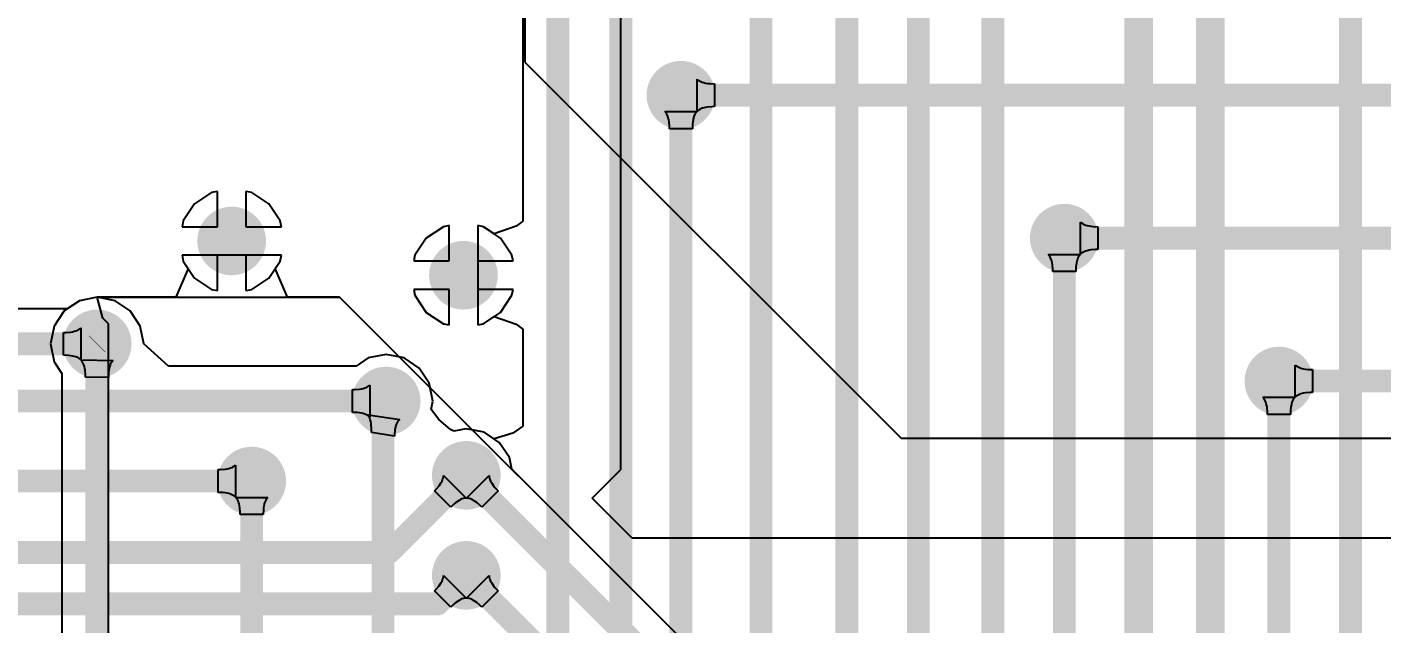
# Model space of a CAD drawing. Header units: millimetres. Extents: x -48 to 118, y -9 to 132.
# Drawn here: x 99.56 to 111.58, y 59.05 to 64.36 of the extents above; entities that cross this region are included whole.
import ezdxf

# ---------------------------------------------------------------- set-up
doc = ezdxf.new("R2010")
doc.units = ezdxf.units.MM
for name, color, linetype in [('BottomLayer', 5, 'Continuous'), ('BottomSolder', 6, 'Continuous'), ('MultiLayer', 9, 'Continuous'), ('TopLayer', 1, 'Continuous'), ('TopSolder', 216, 'Continuous'), ('ViaHoleLayer', 16, 'Continuous')]:
    doc.layers.add(name, color=color, linetype=linetype)
doc.dimstyles.new('ISO-25', dxfattribs={"dimtxt": 2.5, "dimasz": 2.5, "dimexe": 1.25, "dimexo": 0.625, "dimtad": 1, "dimtxsty": 'Standard', "dimcen": 2.5, "dimadec": 0, "dimazin": 0, "dimtfac": 1, "dimtmove": 0, "dimatfit": 3, "dimfxl": 1, "dimarcsym": 0})

# ---------------------------------------------------------------- blocks, each defined once
blk = doc.blocks.new('*D196')
at = {"color": 0, "lineweight": -2, "transparency": 16777216}
for p, q in [((93.5063766738349, 116.4219252329708), (93.5063766738349, 132.0469252329708)), ((100.3569748, 111.4219252329708), (93.5063766738349, 116.4219252329708)), ((100.3569748, 95.88399159999999), (100.3569748, 111.4219252329708))]:
    blk.add_line(p, q, dxfattribs=at)
at = {"layer": 'Defpoints', "color": 0, "transparency": 16777216}
for p in [(93.5063766738349, 121.4219252329708), (100.3569748, 95.25899159999999), (45.339, 44.069)]:
    blk.add_point(p, dxfattribs=at)
at = {"color": 0, "transparency": 16777216, "insert": (91.42304334050155, 127.0469252329708), "char_height": 2.5, "attachment_point": 5, "rotation": 90}
blk.add_mtext('55,02', dxfattribs=at)

msp = doc.modelspace()

# ---------------------------------------------------------------- linework, layer by layer
at = {"layer": 'BottomLayer'}
for p, q in [((104.8258, 60.42659999999999), (104.8258, 68.2498)), ((103.95622846, 64.75759972), (103.95622846, 62.63348154)), ((103.95622846, 64.75759972), (103.95622846, 62.63348154)), ((105.2246816, 63.60018776), (105.21696, 63.60888726)), ((105.21696, 63.60888726), (105.50144, 63.60888726)), ((105.2315904, 63.59002776), (105.2246816, 63.60018776)), ((105.2376864, 63.57840471999999), (105.2315904, 63.59002776)), ((105.2429696, 63.56532118), (105.2376864, 63.57840471999999)), ((105.24744, 63.55077206), (105.2429696, 63.56532118)), ((105.2510976, 63.53476243999999), (105.24744, 63.55077206)), ((105.2539424, 63.51729232), (105.2510976, 63.53476243999999)), ((105.2571936, 63.47796296), (105.2539424, 63.51729232)), ((105.4644576, 63.51729232), (105.4624256, 63.49835916)), ((105.4673024, 63.53476243999999), (105.4644576, 63.51729232)), ((105.47096, 63.55077206), (105.4673024, 63.53476243999999)), ((105.4754304, 63.56532118), (105.47096, 63.55077206)), ((105.4807136, 63.57840471999999), (105.4754304, 63.56532118)), ((105.4868096, 63.59002776), (105.4807136, 63.57840471999999)), ((105.4937184, 63.60018776), (105.4868096, 63.59002776)), ((105.50144, 63.60888726), (105.4937184, 63.60018776)), ((105.2576, 63.45610371999999), (105.2571936, 63.47796296)), ((105.4608, 63.45610371999999), (105.2576, 63.45610371999999)), ((105.4624256, 63.49835916), (105.4608, 63.45610371999999)), ((101.04177912, 62.78822088), (100.94072776, 62.63698927999999)), ((101.04177912, 62.78822088), (100.94072776, 62.63698927999999)), ((101.19301072, 62.88927224), (101.04177912, 62.78822088)), ((101.19301072, 62.88927224), (101.04177912, 62.78822088)), ((101.2444, 62.89949319999999), (101.19301072, 62.88927224)), ((101.2444, 62.89949319999999), (101.19301072, 62.88927224)), ((101.2444, 62.5856), (101.2444, 62.89949319999999)), ((101.2444, 62.5856), (101.2444, 62.89949319999999)), ((101.54978928, 62.88927224), (101.4984, 62.89949319999999)), ((101.4984, 62.89949319999999), (101.4984, 62.5856)), ((101.54978928, 62.88927224), (101.4984, 62.89949319999999)), ((101.4984, 62.89949319999999), (101.4984, 62.5856)), ((101.70102088, 62.78822088), (101.54978928, 62.88927224)), ((101.70102088, 62.78822088), (101.54978928, 62.88927224)), ((101.80207224, 62.63698927999999), (101.70102088, 62.78822088)), ((101.80207224, 62.63698927999999), (101.70102088, 62.78822088)), ((100.94072776, 62.63698927999999), (100.9305068, 62.5856)), ((100.94072776, 62.63698927999999), (100.9305068, 62.5856)), ((100.9305068, 62.5856), (101.2444, 62.5856)), ((100.9305068, 62.5856), (101.2444, 62.5856)), ((101.4984, 62.5856), (101.8122932, 62.5856)), ((101.4984, 62.5856), (101.8122932, 62.5856)), ((101.8122932, 62.5856), (101.80207224, 62.63698927999999)), ((101.8122932, 62.5856), (101.80207224, 62.63698927999999)), ((103.25041072, 62.58447224), (103.09917912, 62.48342088)), ((103.25041072, 62.58447224), (103.09917912, 62.48342088)), ((103.3018, 62.59469319999999), (103.25041072, 62.58447224)), ((103.3018, 62.59469319999999), (103.25041072, 62.58447224)), ((103.3018, 62.2808), (103.3018, 62.59469319999999)), ((103.3018, 62.2808), (103.3018, 62.59469319999999)), ((103.60718928, 62.58447224), (103.5558, 62.59469319999999)), ((103.5558, 62.59469319999999), (103.5558, 62.1538)), ((103.60718928, 62.58447224), (103.5558, 62.59469319999999)), ((103.5558, 62.59469319999999), (103.5558, 62.1538)), ((103.70222846, 62.52096969999999), (103.60718928, 62.58447224)), ((103.70222846, 62.52096969999999), (103.60718928, 62.58447224)), ((103.89825042, 62.5894989), (103.70222846, 62.52096969999999)), ((103.89825042, 62.5894989), (103.70222846, 62.52096969999999)), ((103.95622846, 62.63348154), (103.89825042, 62.5894989)), ((103.95622846, 62.63348154), (103.89825042, 62.5894989)), ((103.09917912, 62.48342088), (102.99812776, 62.33218927999999)), ((103.09917912, 62.48342088), (102.99812776, 62.33218927999999)), ((101.2444, 62.33159999999999), (100.9305068, 62.33159999999999)), ((100.9305068, 62.33159999999999), (100.94072776, 62.28021072)), ((101.2444, 62.33159999999999), (100.9305068, 62.33159999999999)), ((100.9305068, 62.33159999999999), (100.94072776, 62.28021072)), ((101.2444, 62.0177068), (101.2444, 62.33159999999999)), ((101.2444, 62.0177068), (101.2444, 62.33159999999999)), ((101.8122932, 62.33159999999999), (101.4984, 62.33159999999999)), ((101.4984, 62.33159999999999), (101.4984, 62.0177068)), ((101.8122932, 62.33159999999999), (101.4984, 62.33159999999999)), ((101.4984, 62.33159999999999), (101.4984, 62.0177068)), ((101.80207224, 62.28021072), (101.8122932, 62.33159999999999)), ((101.80207224, 62.28021072), (101.8122932, 62.33159999999999)), ((102.99812776, 62.33218927999999), (102.9879068, 62.2808)), ((102.99812776, 62.33218927999999), (102.9879068, 62.2808)), ((108.6282816, 62.33018775999999), (108.62056, 62.33888726)), ((108.62056, 62.33888726), (108.90504, 62.33888726)), ((108.6351904, 62.32002775999999), (108.6282816, 62.33018775999999)), ((108.6412864, 62.30840472), (108.6351904, 62.32002775999999)), ((108.6465696, 62.29532117999999), (108.6412864, 62.30840472)), ((108.8843136, 62.30840472), (108.8790304, 62.29532117999999)), ((108.8904096, 62.32002775999999), (108.8843136, 62.30840472)), ((108.8973184, 62.33018775999999), (108.8904096, 62.32002775999999)), ((108.90504, 62.33888726), (108.8973184, 62.33018775999999)), ((100.94072776, 62.28021072), (101.04177912, 62.12897912)), ((100.94072776, 62.28021072), (101.04177912, 62.12897912)), ((101.70102088, 62.12897912), (101.80207224, 62.28021072)), ((101.70102088, 62.12897912), (101.80207224, 62.28021072)), ((102.9879068, 62.2808), (103.3018, 62.2808)), ((102.9879068, 62.2808), (103.3018, 62.2808)), ((108.65104, 62.28077206), (108.6465696, 62.29532117999999)), ((108.6546976, 62.26476244), (108.65104, 62.28077206)), ((108.6575424, 62.24729232), (108.6546976, 62.26476244)), ((108.6607936, 62.20796296), (108.6575424, 62.24729232)), ((108.6612, 62.18610372), (108.6607936, 62.20796296)), ((108.8644, 62.18610372), (108.6612, 62.18610372)), ((108.8660256, 62.22835916), (108.8644, 62.18610372)), ((108.8680576, 62.24729232), (108.8660256, 62.22835916)), ((108.8709024, 62.26476244), (108.8680576, 62.24729232)), ((108.87456, 62.28077206), (108.8709024, 62.26476244)), ((108.8790304, 62.29532117999999), (108.87456, 62.28077206)), ((101.04177912, 62.12897912), (101.19301072, 62.02792776)), ((101.04177912, 62.12897912), (101.19301072, 62.02792776)), ((101.54978928, 62.02792776), (101.70102088, 62.12897912)), ((101.54978928, 62.02792776), (101.70102088, 62.12897912)), ((103.5558, 62.1538), (103.5558, 61.7129068)), ((103.5558, 62.1538), (103.5558, 61.7129068)), ((100.1776, 61.9585629), (100.01903034, 61.92702118)), ((100.1776, 61.9585629), (100.01903034, 61.92702118)), ((100.33616966, 61.92702118), (100.1776, 61.9585629)), ((100.33616966, 61.92702118), (100.1776, 61.9585629)), ((101.19301072, 62.02792776), (101.2444, 62.0177068)), ((101.19301072, 62.02792776), (101.2444, 62.0177068)), ((101.4984, 62.0177068), (101.54978928, 62.02792776)), ((101.4984, 62.0177068), (101.54978928, 62.02792776)), ((103.3018, 62.02679999999999), (102.9879068, 62.02679999999999)), ((102.9879068, 62.02679999999999), (102.99812776, 61.97541072)), ((103.3018, 62.02679999999999), (102.9879068, 62.02679999999999)), ((102.9879068, 62.02679999999999), (102.99812776, 61.97541072)), ((102.99812776, 61.97541072), (103.09917912, 61.82417912)), ((102.99812776, 61.97541072), (103.09917912, 61.82417912)), ((103.3018, 61.7129068), (103.3018, 62.02679999999999)), ((103.3018, 61.7129068), (103.3018, 62.02679999999999)), ((99.91119972, 61.85497153999999), (98.275775, 61.85497153999999)), ((99.91119972, 61.85497153999999), (98.275775, 61.85497153999999)), ((100.01903034, 61.92702118), (99.91119972, 61.85497153999999)), ((100.01903034, 61.92702118), (99.91119972, 61.85497153999999)), ((100.47059916, 61.83719916), (100.33616966, 61.92702118)), ((100.47059916, 61.83719916), (100.33616966, 61.92702118)), ((100.56042118, 61.70276965999999), (100.47059916, 61.83719916)), ((100.56042118, 61.70276965999999), (100.47059916, 61.83719916)), ((103.09917912, 61.82417912), (103.25041072, 61.72312776)), ((103.09917912, 61.82417912), (103.25041072, 61.72312776)), ((100.5919629, 61.54420253999999), (100.56042118, 61.70276965999999)), ((100.5919629, 61.54420253999999), (100.56042118, 61.70276965999999)), ((103.25041072, 61.72312776), (103.3018, 61.7129068)), ((103.25041072, 61.72312776), (103.3018, 61.7129068)), ((103.5558, 61.7129068), (103.60718928, 61.72312776)), ((103.5558, 61.7129068), (103.60718928, 61.72312776)), ((103.60718928, 61.72312776), (103.70222846, 61.7866303)), ((103.60718928, 61.72312776), (103.70222846, 61.7866303)), ((103.70222846, 61.7866303), (103.89825042, 61.7181011)), ((103.70222846, 61.7866303), (103.89825042, 61.7181011)), ((103.89825042, 61.7181011), (103.95622846, 61.67411846)), ((103.89825042, 61.7181011), (103.95622846, 61.67411846)), ((99.87970372, 61.64579999999999), (99.90156295999999, 61.6462064)), ((99.87970372, 61.4426), (99.87970372, 61.64579999999999)), ((99.90156295999999, 61.6462064), (99.94089231999999, 61.6494576)), ((99.94089231999999, 61.6494576), (99.95836243999999, 61.6523024)), ((99.95836243999999, 61.6523024), (99.97437206, 61.65595999999999)), ((99.97437206, 61.65595999999999), (99.98892117999999, 61.6604304)), ((99.98892117999999, 61.6604304), (100.00200472, 61.6657136)), ((100.00200472, 61.6657136), (100.01362776, 61.6718096)), ((100.01362776, 61.6718096), (100.02378776, 61.67871839999999)), ((100.02378776, 61.67871839999999), (100.03248726, 61.68644)), ((100.03248726, 61.68644), (100.03248726, 61.40196)), ((103.95622846, 61.67411846), (103.95622846, 60.81136174)), ((103.95622846, 61.67411846), (103.95622846, 60.81136174)), ((100.81170846, 61.34697154), (100.5919629, 61.54420253999999)), ((100.81170846, 61.34697154), (100.5919629, 61.54420253999999)), ((99.92195916, 61.44097439999999), (99.87970372, 61.4426)), ((99.94089231999999, 61.43894239999999), (99.92195916, 61.44097439999999)), ((99.95836243999999, 61.4360976), (99.94089231999999, 61.43894239999999)), ((99.97437206, 61.43244), (99.95836243999999, 61.4360976)), ((99.98892117999999, 61.4279696), (99.97437206, 61.43244)), ((100.00200472, 61.4226864), (99.98892117999999, 61.4279696)), ((100.01362776, 61.4165904), (100.00200472, 61.4226864)), ((100.02378776, 61.4096816), (100.01362776, 61.4165904)), ((100.03248726, 61.40196), (100.02378776, 61.4096816)), ((102.47659972, 61.34697154), (100.81170846, 61.34697154)), ((102.47659972, 61.34697154), (100.81170846, 61.34697154)), ((102.58443034, 61.41902117999999), (102.47659972, 61.34697154)), ((102.58443034, 61.41902117999999), (102.47659972, 61.34697154)), ((102.743, 61.45056289999999), (102.58443034, 61.41902117999999)), ((102.743, 61.45056289999999), (102.58443034, 61.41902117999999)), ((102.90156966, 61.41902117999999), (102.743, 61.45056289999999)), ((102.90156966, 61.41902117999999), (102.743, 61.45056289999999)), ((103.03599916, 61.32919915999999), (102.90156966, 61.41902117999999)), ((103.03599916, 61.32919915999999), (102.90156966, 61.41902117999999)), ((103.12582118, 61.19476966), (103.03599916, 61.32919915999999)), ((103.12582118, 61.19476966), (103.03599916, 61.32919915999999)), ((102.44510372, 61.1378), (102.46696296, 61.13820639999999)), ((102.44510372, 60.9346), (102.44510372, 61.1378)), ((102.46696296, 61.13820639999999), (102.50629232, 61.1414576)), ((102.50629232, 61.1414576), (102.52376244, 61.14430239999999)), ((102.52376244, 61.14430239999999), (102.53977206, 61.14796)), ((102.53977206, 61.14796), (102.55432118, 61.1524304)), ((102.55432118, 61.1524304), (102.56740472, 61.15771359999999)), ((102.56740472, 61.15771359999999), (102.57902776, 61.16380959999999)), ((102.57902776, 61.16380959999999), (102.58918776, 61.1707184)), ((102.58918776, 61.1707184), (102.59788726, 61.17843999999999)), ((102.59788726, 61.17843999999999), (102.59788726, 60.89396)), ((103.1573629, 61.03619999999999), (103.12582118, 61.19476966)), ((103.1573629, 61.03619999999999), (103.12582118, 61.19476966)), ((103.14256994, 60.96183387999999), (103.1573629, 61.03619999999999)), ((103.14256994, 60.96183387999999), (103.1573629, 61.03619999999999)), ((110.5332816, 61.06018776), (110.52556, 61.06888726)), ((110.52556, 61.06888726), (110.81004, 61.06888726)), ((110.5401904, 61.05002776), (110.5332816, 61.06018776)), ((110.5462864, 61.03840472), (110.5401904, 61.05002776)), ((110.5515696, 61.02532118), (110.5462864, 61.03840472)), ((110.55604, 61.01077205999999), (110.5515696, 61.02532118)), ((110.5596976, 60.99476244), (110.55604, 61.01077205999999)), ((110.5625424, 60.97729232), (110.5596976, 60.99476244)), ((110.5657936, 60.93796296), (110.5625424, 60.97729232)), ((110.7730576, 60.97729232), (110.7710256, 60.95835915999999)), ((110.7759024, 60.99476244), (110.7730576, 60.97729232)), ((110.77956, 61.01077205999999), (110.7759024, 60.99476244)), ((110.7840304, 61.02532118), (110.77956, 61.01077205999999)), ((110.7893136, 61.03840472), (110.7840304, 61.02532118)), ((110.7954096, 61.05002776), (110.7893136, 61.03840472)), ((110.8023184, 61.06018776), (110.7954096, 61.05002776)), ((110.81004, 61.06888726), (110.8023184, 61.06018776)), ((102.48735916, 60.9329744), (102.44510372, 60.9346)), ((102.50629232, 60.9309424), (102.48735916, 60.9329744)), ((102.52376244, 60.92809759999999), (102.50629232, 60.9309424)), ((102.53977206, 60.92444), (102.52376244, 60.92809759999999)), ((102.55432118, 60.91996959999999), (102.53977206, 60.92444)), ((102.56740472, 60.91468639999999), (102.55432118, 60.91996959999999)), ((102.57902776, 60.90859039999999), (102.56740472, 60.91468639999999)), ((102.58918776, 60.9016816), (102.57902776, 60.90859039999999)), ((102.59788726, 60.89396), (102.58918776, 60.9016816)), ((103.20972246, 60.87267988), (103.14256994, 60.96183387999999)), ((103.20972246, 60.87267988), (103.14256994, 60.96183387999999)), ((103.31440602, 60.78265466), (103.20972246, 60.87267988)), ((103.31440602, 60.78265466), (103.20972246, 60.87267988)), ((110.5662, 60.91610372), (110.5657936, 60.93796296)), ((110.7694, 60.91610372), (110.5662, 60.91610372)), ((110.7710256, 60.95835915999999), (110.7694, 60.91610372)), ((103.34329852, 60.768103), (103.31440602, 60.78265466)), ((103.34329852, 60.768103), (103.31440602, 60.78265466)), ((103.4542, 60.7901629), (103.34329852, 60.768103)), ((103.4542, 60.7901629), (103.34329852, 60.768103)), ((103.61276966, 60.75862118), (103.4542, 60.7901629)), ((103.61276966, 60.75862118), (103.4542, 60.7901629)), ((103.70222846, 60.69884735999999), (103.61276966, 60.75862118)), ((103.70222846, 60.69884735999999), (103.61276966, 60.75862118)), ((103.86677474, 60.75035347999999), (103.70222846, 60.69884735999999)), ((103.86677474, 60.75035347999999), (103.70222846, 60.69884735999999)), ((103.95622846, 60.81136174), (103.86677474, 60.75035347999999)), ((103.95622846, 60.81136174), (103.86677474, 60.75035347999999)), ((101.25130372, 60.42659999999999), (101.27316296, 60.4270064)), ((101.25130372, 60.2234), (101.25130372, 60.42659999999999)), ((101.27316296, 60.4270064), (101.31249232, 60.4302576)), ((101.31249232, 60.4302576), (101.32996244, 60.4331024)), ((101.32996244, 60.4331024), (101.34597206, 60.43676)), ((101.34597206, 60.43676), (101.36052118, 60.44123039999999)), ((101.36052118, 60.44123039999999), (101.37360472, 60.4465136)), ((101.37360472, 60.4465136), (101.38522776, 60.4526096)), ((101.38522776, 60.4526096), (101.39538776, 60.45951839999999)), ((101.39538776, 60.45951839999999), (101.40408726, 60.46724)), ((101.40408726, 60.46724), (101.40408726, 60.18275999999999)), ((104.5718, 60.1726), (104.8258, 60.42659999999999)), ((103.18688278, 60.25274208), (103.21239454, 60.28285124)), ((103.21239454, 60.28285124), (103.22273742, 60.29721747999999)), ((103.22273742, 60.29721747999999), (103.23146994, 60.31112398)), ((103.23146994, 60.31112398), (103.23859464, 60.32457074)), ((103.23859464, 60.32457074), (103.24411152, 60.33755776)), ((103.24411152, 60.33755776), (103.24802058, 60.35008757999999)), ((103.24802058, 60.35008757999999), (103.25031928, 60.36215765999999)), ((103.25031928, 60.36215765999999), (103.25101016, 60.373768)), ((103.25101016, 60.373768), (103.452168, 60.17261016)), ((101.29355916, 60.22177439999999), (101.25130372, 60.2234)), ((101.31249232, 60.21974239999999), (101.29355916, 60.22177439999999)), ((101.32996244, 60.2168976), (101.31249232, 60.21974239999999)), ((101.34597206, 60.21324), (101.32996244, 60.2168976)), ((101.36052118, 60.2087696), (101.34597206, 60.21324)), ((101.37360472, 60.2034864), (101.36052118, 60.2087696)), ((101.38522776, 60.1973904), (101.37360472, 60.2034864)), ((101.39538776, 60.1904816), (101.38522776, 60.1973904)), ((101.40408726, 60.18275999999999), (101.39538776, 60.1904816)), ((103.1717139, 60.23699662), (103.18688278, 60.25274208)), ((103.31539662, 60.0933139), (103.1717139, 60.23699662)), ((103.37561748, 60.14433742), (103.36125124, 60.13399454)), ((103.38952398, 60.15306993999999), (103.37561748, 60.14433742)), ((103.40297074, 60.16019463999999), (103.38952398, 60.15306993999999)), ((103.41595776, 60.16571152), (103.40297074, 60.16019463999999)), ((103.42848758, 60.16962058), (103.41595776, 60.16571152)), ((103.44055766, 60.17191928), (103.42848758, 60.16962058)), ((103.452168, 60.17261016), (103.44055766, 60.17191928)), ((104.9274, 59.817), (104.5718, 60.1726)), ((103.34642526, 60.1220413), (103.31539662, 60.0933139)), ((103.36125124, 60.13399454), (103.34642526, 60.1220413)), ((112.1664, 59.817), (104.9274, 59.817)), ((103.22273742, 59.40821748), (103.23146994, 59.42212397999999)), ((103.23146994, 59.42212397999999), (103.23859464, 59.43557074)), ((103.23859464, 59.43557074), (103.24411152, 59.44855776)), ((103.24411152, 59.44855776), (103.24802058, 59.46108758)), ((103.24802058, 59.46108758), (103.25031928, 59.47315766)), ((103.25031928, 59.47315766), (103.25101016, 59.484768)), ((103.25101016, 59.484768), (103.452168, 59.28361015999999)), ((103.1717139, 59.34799662), (103.18688278, 59.36374207999999)), ((103.31539662, 59.2043139), (103.1717139, 59.34799662)), ((103.18688278, 59.36374207999999), (103.21239454, 59.39385124)), ((103.21239454, 59.39385124), (103.22273742, 59.40821748)), ((103.34642526, 59.2330413), (103.31539662, 59.2043139)), ((103.36125124, 59.24499453999999), (103.34642526, 59.2330413)), ((103.37561748, 59.25533742), (103.36125124, 59.24499453999999)), ((103.38952398, 59.26406994), (103.37561748, 59.25533742)), ((103.40297074, 59.27119464), (103.38952398, 59.26406994)), ((103.41595776, 59.27671152), (103.40297074, 59.27119464)), ((103.42848758, 59.28062058), (103.41595776, 59.27671152)), ((103.44055766, 59.28291927999999), (103.42848758, 59.28062058)), ((103.452168, 59.28361015999999), (103.44055766, 59.28291927999999))]:
    msp.add_line(p, q, dxfattribs=at)
for points, const_width in [([(109.4232, 58.38095512), (109.4232, 69.21499999999999)], 0.254), ([(108.1278, 58.27094772), (108.1278, 68.89201867999999)], 0.2032), ([(106.8324, 58.12501964), (106.8324, 68.7460906)], 0.2032), ([(107.4674, 58.18528368), (107.4674, 68.80635464)], 0.2032), ([(110.0582, 58.3693778), (110.0582, 68.707)], 0.254), ([(111.3028, 58.42858519999999), (111.3028, 68.7578)], 0.2032), ([(106.0704, 57.9377556), (106.0704, 68.55882656)], 0.2032), ([(104.8258, 57.84262751999999), (104.8258, 68.2498)], 0.2032), ([(104.267, 57.85856347999999), (104.267, 65.024)], 0.2032), ([(105.3592, 57.80129156), (105.3592, 63.754)], 0.2032), ([(108.7628, 58.33121176), (108.7628, 62.48399999999999)], 0.2032), ([(97.3074, 61.5442), (100.1776, 61.5442)], 0.2032), ([(110.6678, 58.36832115999999), (110.6678, 61.214)], 0.2032), ([(97.37413595999999, 61.03619999999999), (102.743, 61.03619999999999)], 0.2032), ([(97.23767192, 60.325), (101.5492, 60.325)], 0.2032), ([(102.7684, 59.69), (103.4542, 60.3758)], 0.2032), ([(97.17740787999999, 59.69), (102.7684, 59.69)], 0.2032), ([(103.2002, 59.2328), (103.4542, 59.4868)], 0.2032), ([(97.29494383999999, 59.2328), (103.2002, 59.2328)], 0.2032)]:
    msp.add_lwpolyline(points, dxfattribs=dict(at, const_width=const_width))
for points, const_width in [([(105.2576, 63.754, 1), (105.4608, 63.754, 1)], 0.2032), ([(105.3084, 63.754, 1), (105.41, 63.754, 1)], 0.1016), ([(101.2698, 62.4586, 1), (101.473, 62.4586, 1)], 0.2032), ([(108.6612, 62.48399999999999, 1), (108.8644, 62.48399999999999, 1)], 0.2032), ([(108.712, 62.48399999999999, 1), (108.8136, 62.48399999999999, 1)], 0.1016), ([(103.3272, 62.1538, 1), (103.5304, 62.1538, 1)], 0.2032), ([(100.076, 61.5442, 1), (100.2792, 61.5442, 1)], 0.2032), ([(100.1268, 61.5442, 1), (100.2284, 61.5442, 1)], 0.1016), ([(110.5662, 61.214, 1), (110.7694, 61.214, 1)], 0.2032), ([(102.6414, 61.03619999999999, 1), (102.8446, 61.03619999999999, 1)], 0.2032), ([(110.617, 61.214, 1), (110.7186, 61.214, 1)], 0.1016), ([(102.6922, 61.03619999999999, 1), (102.7938, 61.03619999999999, 1)], 0.1016), ([(101.4476, 60.325, 1), (101.6508, 60.325, 1)], 0.2032), ([(103.3526, 60.3758, 1), (103.5558, 60.3758, 1)], 0.2032), ([(101.4984, 60.325, 1), (101.6, 60.325, 1)], 0.1016), ([(103.4034, 60.3758, 1), (103.505, 60.3758, 1)], 0.1016), ([(102.7176, 59.69, 1), (102.8192, 59.69, 1)], 0.1016), ([(102.7176, 59.69, 1), (102.8192, 59.69, 1)], 0.1016), ([(103.3526, 59.4868, 1), (103.5558, 59.4868, 1)], 0.2032), ([(103.4034, 59.4868, 1), (103.505, 59.4868, 1)], 0.1016), ([(103.1494, 59.2328, 1), (103.251, 59.2328, 1)], 0.1016), ([(103.1494, 59.2328, 1), (103.251, 59.2328, 1)], 0.1016)]:
    msp.add_lwpolyline(points, format="xyb", close=True, dxfattribs=dict(at, const_width=const_width))
at = {"layer": 'BottomSolder', "const_width": 0.3048}
for points in [[(105.2068, 63.754, 1), (105.5116, 63.754, 1)], [(108.6104, 62.48399999999999, 1), (108.9152, 62.48399999999999, 1)], [(101.219, 62.4586, 1), (101.5238, 62.4586, 1)], [(103.2764, 62.1538, 1), (103.5812, 62.1538, 1)], [(100.0252, 61.5442, 1), (100.33, 61.5442, 1)], [(110.5154, 61.214, 1), (110.8202, 61.214, 1)], [(102.5906, 61.03619999999999, 1), (102.8954, 61.03619999999999, 1)], [(101.3968, 60.325, 1), (101.7016, 60.325, 1)], [(103.3018, 60.3758, 1), (103.6066, 60.3758, 1)], [(103.3018, 59.4868, 1), (103.6066, 59.4868, 1)]]:
    msp.add_lwpolyline(points, format="xyb", close=True, dxfattribs=at)
at = {"layer": 'MultiLayer', "const_width": 0.2032}
for points in [[(105.2576, 63.754, 1), (105.4608, 63.754, 1)], [(101.2698, 62.4586, 1), (101.473, 62.4586, 1)], [(108.6612, 62.48399999999999, 1), (108.8644, 62.48399999999999, 1)], [(103.3272, 62.1538, 1), (103.5304, 62.1538, 1)], [(100.076, 61.5442, 1), (100.2792, 61.5442, 1)], [(110.5662, 61.214, 1), (110.7694, 61.214, 1)], [(102.6414, 61.03619999999999, 1), (102.8446, 61.03619999999999, 1)], [(101.4476, 60.325, 1), (101.6508, 60.325, 1)], [(103.3526, 60.3758, 1), (103.5558, 60.3758, 1)], [(103.3526, 59.4868, 1), (103.5558, 59.4868, 1)]]:
    msp.add_lwpolyline(points, format="xyb", close=True, dxfattribs=at)
at = {"layer": 'TopLayer'}
for p, q in [((103.97400084, 65.31699916), (103.97400084, 64.04699916)), ((103.97400084, 64.73100084), (103.97400084, 64.04699916)), ((103.97400084, 64.04699916), (107.315, 60.706)), ((103.97400084, 64.04699916), (107.315, 60.706)), ((105.50431274, 63.61176), (105.50431274, 63.89624)), ((105.50431274, 63.89624), (105.51301224, 63.8885184)), ((105.51301224, 63.8885184), (105.52317224, 63.8816096)), ((105.52317224, 63.8816096), (105.53479528, 63.8755136)), ((105.53479528, 63.8755136), (105.54787882, 63.8702304)), ((105.54787882, 63.8702304), (105.56242794, 63.86575999999999)), ((105.56242794, 63.86575999999999), (105.57843756, 63.8621024)), ((105.57843756, 63.8621024), (105.59590768, 63.8592576)), ((105.59590768, 63.8592576), (105.61484084, 63.8572256)), ((105.61484084, 63.8572256), (105.65709628, 63.8556)), ((105.65709628, 63.8556), (105.65709628, 63.65239999999999)), ((105.52317224, 63.6263904), (105.51301224, 63.61948159999999)), ((105.53479528, 63.6324864), (105.52317224, 63.6263904)), ((105.54787882, 63.6377696), (105.53479528, 63.6324864)), ((105.56242794, 63.64223999999999), (105.54787882, 63.6377696)), ((105.57843756, 63.6458976), (105.56242794, 63.64223999999999)), ((105.59590768, 63.6487424), (105.57843756, 63.6458976)), ((105.63523704, 63.6519936), (105.59590768, 63.6487424)), ((105.65709628, 63.65239999999999), (105.63523704, 63.6519936)), ((105.51301224, 63.61948159999999), (105.50431274, 63.61176)), ((101.04177912, 62.78822088), (100.94072776, 62.63698927999999)), ((101.19301072, 62.88927224), (101.04177912, 62.78822088)), ((101.2444, 62.89949319999999), (101.19301072, 62.88927224)), ((101.2444, 62.5856), (101.2444, 62.89949319999999)), ((101.54978928, 62.88927224), (101.4984, 62.89949319999999)), ((101.4984, 62.89949319999999), (101.4984, 62.5856)), ((101.70102088, 62.78822088), (101.54978928, 62.88927224)), ((101.80207224, 62.63698927999999), (101.70102088, 62.78822088)), ((100.94072776, 62.63698927999999), (100.9305068, 62.5856)), ((100.9305068, 62.5856), (101.2444, 62.5856)), ((101.4984, 62.5856), (101.8122932, 62.5856)), ((101.8122932, 62.5856), (101.80207224, 62.63698927999999)), ((103.25041072, 62.58447224), (103.09917912, 62.48342088)), ((103.3018, 62.59469319999999), (103.25041072, 62.58447224)), ((103.3018, 62.2808), (103.3018, 62.59469319999999)), ((103.60718928, 62.58447224), (103.5558, 62.59469319999999)), ((103.5558, 62.59469319999999), (103.5558, 62.2808)), ((103.75842088, 62.48342088), (103.60718928, 62.58447224)), ((108.90791274, 62.34175999999999), (108.90791274, 62.62624)), ((108.90791274, 62.62624), (108.91661224, 62.6185184)), ((108.91661224, 62.6185184), (108.92677224, 62.61160959999999)), ((108.92677224, 62.61160959999999), (108.93839528, 62.60551359999999)), ((108.93839528, 62.60551359999999), (108.95147882, 62.60023039999999)), ((108.95147882, 62.60023039999999), (108.96602794, 62.59576)), ((108.96602794, 62.59576), (108.98203756, 62.59210239999999)), ((108.98203756, 62.59210239999999), (108.99950768, 62.5892576)), ((108.99950768, 62.5892576), (109.01844084, 62.5872256)), ((109.01844084, 62.5872256), (109.06069628, 62.5856)), ((109.06069628, 62.5856), (109.06069628, 62.3824)), ((103.09917912, 62.48342088), (102.99812776, 62.33218927999999)), ((103.85947224, 62.33218927999999), (103.75842088, 62.48342088)), ((101.8122932, 62.33159999999999), (100.9305068, 62.33159999999999)), ((100.9305068, 62.33159999999999), (100.94072776, 62.28021072)), ((101.80207224, 62.28021072), (101.8122932, 62.33159999999999)), ((102.99812776, 62.33218927999999), (102.9879068, 62.2808)), ((103.8696932, 62.2808), (103.85947224, 62.33218927999999)), ((108.91661224, 62.3494816), (108.90791274, 62.34175999999999)), ((108.92677224, 62.3563904), (108.91661224, 62.3494816)), ((108.93839528, 62.36248639999999), (108.92677224, 62.3563904)), ((108.95147882, 62.3677696), (108.93839528, 62.36248639999999)), ((108.96602794, 62.37224), (108.95147882, 62.3677696)), ((108.98203756, 62.37589759999999), (108.96602794, 62.37224)), ((108.99950768, 62.37874239999999), (108.98203756, 62.37589759999999)), ((109.03883704, 62.38199359999999), (108.99950768, 62.37874239999999)), ((109.06069628, 62.3824), (109.03883704, 62.38199359999999)), ((100.9859296, 62.21256289999999), (100.87525164, 61.96042217999999)), ((100.94072776, 62.28021072), (100.9859296, 62.21256289999999)), ((101.7568704, 62.21256289999999), (101.80207224, 62.28021072)), ((101.86754836, 61.96042217999999), (101.7568704, 62.21256289999999)), ((102.9879068, 62.2808), (103.3018, 62.2808)), ((103.5558, 62.2808), (103.8696932, 62.2808)), ((100.1776, 61.9585629), (100.01903034, 61.92702118)), ((100.2284, 61.7728), (100.1776, 61.9585629)), ((100.1776, 61.9585629), (102.3286371, 61.9585629)), ((100.87341522, 61.9585629), (100.1776, 61.9585629)), ((100.87525164, 61.96042217999999), (100.87341522, 61.9585629)), ((101.86938478, 61.9585629), (101.86754836, 61.96042217999999)), ((102.3286371, 61.9585629), (101.86938478, 61.9585629)), ((102.3286371, 61.9585629), (108.10578074, 56.18141926)), ((102.85988826, 61.42731173999999), (102.3286371, 61.9585629)), ((103.3018, 62.02679999999999), (102.9879068, 62.02679999999999)), ((102.9879068, 62.02679999999999), (102.99812776, 61.97541072)), ((102.99812776, 61.97541072), (103.09917912, 61.82417912)), ((103.3018, 61.7129068), (103.3018, 62.02679999999999)), ((103.8696932, 62.02679999999999), (103.5558, 62.02679999999999)), ((103.5558, 62.02679999999999), (103.5558, 61.7129068)), ((103.75842088, 61.82417912), (103.85947224, 61.97541072)), ((103.85947224, 61.97541072), (103.8696932, 62.02679999999999)), ((99.88460083999999, 61.83719916), (99.79477881999999, 61.70276965999999)), ((100.01903034, 61.92702118), (99.88460083999999, 61.83719916)), ((103.09917912, 61.82417912), (103.25041072, 61.72312776)), ((103.60718928, 61.72312776), (103.75842088, 61.82417912)), ((99.79477881999999, 61.70276965999999), (99.7632371, 61.5442)), ((100.2792, 61.72199999999999), (100.2284, 61.7728)), ((100.2792, 51.8922), (100.2792, 61.72199999999999)), ((103.25041072, 61.72312776), (103.3018, 61.7129068)), ((103.5558, 61.7129068), (103.60718928, 61.72312776)), ((99.7632371, 61.5442), (99.79477881999999, 61.38563034)), ((99.79477881999999, 61.38563034), (99.86417162, 61.28177482)), ((100.0411004, 61.39216068), (100.03352104, 61.40091098)), ((100.03352104, 61.40091098), (100.31797818, 61.39728385999999)), ((100.0478822, 61.38195242), (100.0411004, 61.39216068)), ((100.0538639, 61.37028874), (100.0478822, 61.38195242)), ((100.05905058, 61.3571671), (100.0538639, 61.37028874)), ((100.06343716, 61.34258496), (100.05905058, 61.3571671)), ((100.06702618, 61.3265474), (100.06343716, 61.34258496)), ((100.28695208, 61.33940741999999), (100.28322844, 61.32342827999999)), ((100.29150122, 61.35391843999999), (100.28695208, 61.33940741999999)), ((100.29688094, 61.36696134), (100.29150122, 61.35391843999999)), ((100.30308616, 61.37853612), (100.29688094, 61.36696134)), ((100.31011688, 61.38864531999999), (100.30308616, 61.37853612)), ((100.31797818, 61.39728385999999), (100.31011688, 61.38864531999999)), ((102.90156966, 61.41902117999999), (102.85988826, 61.42731173999999)), ((103.03599916, 61.32919915999999), (102.90156966, 61.41902117999999)), ((110.81291274, 61.07176), (110.81291274, 61.35624)), ((110.81291274, 61.35624), (110.82161224, 61.3485184)), ((110.82161224, 61.3485184), (110.83177224, 61.3416096)), ((110.83177224, 61.3416096), (110.84339528, 61.3355136)), ((99.86417162, 61.28177482), (99.86423766, 61.28097472)), ((99.86423766, 61.28097472), (99.86423766, 52.16073388)), ((100.06982018, 61.30905442), (100.06702618, 61.3265474)), ((100.07301042, 61.26969204), (100.06982018, 61.30905442)), ((100.0734092, 61.24782518), (100.07301042, 61.26969204)), ((100.2766092, 61.24483306), (100.0734092, 61.24782518)), ((100.27826274, 61.28706563999999), (100.2766092, 61.24483306)), ((100.28033284, 61.30598102), (100.27826274, 61.28706563999999)), ((100.28322844, 61.32342827999999), (100.28033284, 61.30598102)), ((103.12582118, 61.19476966), (103.03599916, 61.32919915999999)), ((110.84339528, 61.3355136), (110.85647882, 61.3302304)), ((110.85647882, 61.3302304), (110.87102794, 61.32576)), ((110.87102794, 61.32576), (110.88703756, 61.3221024)), ((110.88703756, 61.3221024), (110.90450768, 61.31925759999999)), ((110.90450768, 61.31925759999999), (110.92344084, 61.31722559999999)), ((110.92344084, 61.31722559999999), (110.96569628, 61.3156)), ((110.96569628, 61.3156), (110.96569628, 61.11239999999999)), ((103.13411174, 61.15308826), (103.12582118, 61.19476966)), ((103.50767462, 60.77952538), (103.13411174, 61.15308826)), ((110.85647882, 61.0977696), (110.84339528, 61.0924864)), ((110.87102794, 61.10223999999999), (110.85647882, 61.0977696)), ((110.88703756, 61.1058976), (110.87102794, 61.10223999999999)), ((110.90450768, 61.1087424), (110.88703756, 61.1058976)), ((110.94383704, 61.1119936), (110.90450768, 61.1087424)), ((110.96569628, 61.11239999999999), (110.94383704, 61.1119936)), ((110.82161224, 61.07948159999999), (110.81291274, 61.07176)), ((110.83177224, 61.0863904), (110.82161224, 61.07948159999999)), ((110.84339528, 61.0924864), (110.83177224, 61.0863904)), ((102.58807016, 60.90322338), (102.58212656, 60.91206258)), ((102.58212656, 60.91206258), (102.86389384, 60.87287546)), ((102.59338892, 60.89291859999999), (102.58807016, 60.90322338)), ((102.5980803, 60.88114823999999), (102.59338892, 60.89291859999999)), ((102.60214684, 60.86791737999999), (102.5980803, 60.88114823999999)), ((102.60558854, 60.8532184), (102.60214684, 60.86791737999999)), ((102.85490986, 60.86509544), (102.84687076, 60.85575586)), ((102.86389384, 60.87287546), (102.85490986, 60.86509544)), ((102.60840286, 60.83705638), (102.60558854, 60.8532184)), ((102.61309678, 60.77978445999999), (102.60840286, 60.83705638)), ((102.6134092, 60.75776774), (102.61309678, 60.77978445999999)), ((102.8166092, 60.72488236), (102.6134092, 60.75776774)), ((102.81708164, 60.74670096), (102.8166092, 60.72488236)), ((102.8185015, 60.76696), (102.81708164, 60.74670096)), ((102.8208637, 60.78565694), (102.8185015, 60.76696)), ((102.82417586, 60.80279685999999), (102.8208637, 60.78565694)), ((102.82843036, 60.81837722), (102.82417586, 60.80279685999999)), ((102.83363228, 60.83239548), (102.82843036, 60.81837722)), ((102.83977908, 60.84485672), (102.83363228, 60.83239548)), ((102.84687076, 60.85575586), (102.83977908, 60.84485672)), ((103.61276966, 60.75862118), (103.50767462, 60.77952538)), ((103.74719916, 60.66879916), (103.61276966, 60.75862118)), ((103.83702118, 60.53436966), (103.74719916, 60.66879916)), ((107.315, 60.706), (114.9096, 60.706)), ((107.315, 60.706), (114.31679956, 60.706)), ((103.85792538, 60.42927461999999), (103.83702118, 60.53436966)), ((108.10578074, 56.18141926), (103.85792538, 60.42927461999999)), ((103.456232, 60.17261016), (103.65738984, 60.373768)), ((103.65738984, 60.373768), (103.65808072, 60.36215765999999)), ((103.65808072, 60.36215765999999), (103.66037942, 60.35008757999999)), ((103.66037942, 60.35008757999999), (103.66428848, 60.33755776)), ((103.66428848, 60.33755776), (103.66980536, 60.32457074)), ((103.66980536, 60.32457074), (103.67693006, 60.31112398)), ((103.67693006, 60.31112398), (103.68566258, 60.29721747999999)), ((103.68566258, 60.29721747999999), (103.69600546, 60.28285124)), ((103.69600546, 60.28285124), (103.7079587, 60.26802525999999)), ((103.7079587, 60.26802525999999), (103.7366861, 60.23699662)), ((101.4146816, 60.17118776), (101.40696, 60.17988725999999)), ((101.40696, 60.17988725999999), (101.69144, 60.17988725999999)), ((101.4215904, 60.16102776), (101.4146816, 60.17118776)), ((101.4276864, 60.14940472), (101.4215904, 60.16102776)), ((101.4329696, 60.13632118), (101.4276864, 60.14940472)), ((101.43744, 60.12177206), (101.4329696, 60.13632118)), ((101.6654304, 60.13632118), (101.66096, 60.12177206)), ((101.6707136, 60.14940472), (101.6654304, 60.13632118)), ((101.6768096, 60.16102776), (101.6707136, 60.14940472)), ((101.6837184, 60.17118776), (101.6768096, 60.16102776)), ((101.69144, 60.17988725999999), (101.6837184, 60.17118776)), ((103.46784234, 60.17191928), (103.456232, 60.17261016)), ((103.47991242, 60.16962058), (103.46784234, 60.17191928)), ((103.49244224, 60.16571152), (103.47991242, 60.16962058)), ((103.50542926, 60.16019463999999), (103.49244224, 60.16571152)), ((103.51887602, 60.15306993999999), (103.50542926, 60.16019463999999)), ((103.53278252, 60.14433742), (103.51887602, 60.15306993999999)), ((103.54714876, 60.13399454), (103.53278252, 60.14433742)), ((103.7366861, 60.23699662), (103.59300338, 60.0933139)), ((101.4410976, 60.10576244), (101.43744, 60.12177206)), ((101.4439424, 60.08829231999999), (101.4410976, 60.10576244)), ((101.4471936, 60.04896296), (101.4439424, 60.08829231999999)), ((101.4476, 60.02710372), (101.4471936, 60.04896296)), ((101.6508, 60.02710372), (101.4476, 60.02710372)), ((101.6524256, 60.06935916), (101.6508, 60.02710372)), ((101.6544576, 60.08829231999999), (101.6524256, 60.06935916)), ((101.6573024, 60.10576244), (101.6544576, 60.08829231999999)), ((101.66096, 60.12177206), (101.6573024, 60.10576244)), ((103.57725792, 60.10848278), (103.54714876, 60.13399454)), ((103.59300338, 60.0933139), (103.57725792, 60.10848278)), ((103.456232, 59.28361015999999), (103.65738984, 59.484768)), ((103.65738984, 59.484768), (103.65808072, 59.47315766)), ((103.65808072, 59.47315766), (103.66037942, 59.46108758)), ((103.66037942, 59.46108758), (103.66428848, 59.44855776)), ((103.66428848, 59.44855776), (103.66980536, 59.43557074)), ((103.66980536, 59.43557074), (103.67693006, 59.42212397999999)), ((103.67693006, 59.42212397999999), (103.68566258, 59.40821748)), ((103.7366861, 59.34799662), (103.59300338, 59.2043139)), ((103.68566258, 59.40821748), (103.69600546, 59.39385124)), ((103.69600546, 59.39385124), (103.7079587, 59.37902526)), ((103.7079587, 59.37902526), (103.7366861, 59.34799662)), ((103.46784234, 59.28291927999999), (103.456232, 59.28361015999999)), ((103.47991242, 59.28062058), (103.46784234, 59.28291927999999)), ((103.49244224, 59.27671152), (103.47991242, 59.28062058)), ((103.50542926, 59.27119464), (103.49244224, 59.27671152)), ((103.51887602, 59.26406994), (103.50542926, 59.27119464)), ((103.53278252, 59.25533742), (103.51887602, 59.26406994)), ((103.54714876, 59.24499453999999), (103.53278252, 59.25533742)), ((103.57725792, 59.21948278), (103.54714876, 59.24499453999999)), ((103.59300338, 59.2043139), (103.57725792, 59.21948278))]:
    msp.add_line(p, q, dxfattribs=at)
for points, const_width in [([(105.2576, 63.754, 1), (105.4608, 63.754, 1)], 0.2032), ([(105.3084, 63.754, 1), (105.41, 63.754, 1)], 0.1016), ([(101.2698, 62.4586, 1), (101.473, 62.4586, 1)], 0.2032), ([(108.6612, 62.48399999999999, 1), (108.8644, 62.48399999999999, 1)], 0.2032), ([(108.712, 62.48399999999999, 1), (108.8136, 62.48399999999999, 1)], 0.1016), ([(103.3272, 62.1538, 1), (103.5304, 62.1538, 1)], 0.2032), ([(100.076, 61.5442, 1), (100.2792, 61.5442, 1)], 0.2032), ([(100.1242092, 61.5416092, 1), (100.2258092, 61.5416092, 1)], 0.1016), ([(100.1242092, 61.5416092, 1), (100.2258092, 61.5416092, 1)], 0.1016), ([(100.1268, 61.5442, 1), (100.2284, 61.5442, 1)], 0.1016), ([(110.5662, 61.214, 1), (110.7694, 61.214, 1)], 0.2032), ([(102.6414, 61.03619999999999, 1), (102.8446, 61.03619999999999, 1)], 0.2032), ([(110.617, 61.214, 1), (110.7186, 61.214, 1)], 0.1016), ([(102.6642092, 61.03619999999999, 1), (102.7658092, 61.03619999999999, 1)], 0.1016), ([(101.4476, 60.325, 1), (101.6508, 60.325, 1)], 0.2032), ([(103.3526, 60.3758, 1), (103.5558, 60.3758, 1)], 0.2032), ([(101.4984, 60.325, 1), (101.6, 60.325, 1)], 0.1016), ([(103.4034, 60.3758, 1), (103.505, 60.3758, 1)], 0.1016), ([(103.3526, 59.4868, 1), (103.5558, 59.4868, 1)], 0.2032), ([(103.4034, 59.4868, 1), (103.505, 59.4868, 1)], 0.1016)]:
    msp.add_lwpolyline(points, format="xyb", close=True, dxfattribs=dict(at, const_width=const_width))
at = {"layer": 'TopLayer', "const_width": 0.2032}
for points in [[(105.3592, 63.754), (115.57, 63.754)], [(108.7628, 62.48399999999999), (115.57, 62.48399999999999)], [(100.1750092, 61.5416092), (100.1776, 61.5442)], [(100.1750092, 50.7389892), (100.1750092, 61.5416092)], [(110.6678, 61.214), (115.57, 61.214)], [(102.7150092, 50.7389892), (102.7150092, 61.03619999999999)], [(101.5492, 50.84318), (101.5492, 60.325)], [(103.4542, 60.3758), (107.7950092, 56.0349908)], [(103.4542, 59.4868), (106.5250092, 56.4159908)]]:
    msp.add_lwpolyline(points, dxfattribs=at)
at = {"layer": 'TopSolder', "const_width": 0.3048}
for points in [[(105.2068, 63.754, 1), (105.5116, 63.754, 1)], [(108.6104, 62.48399999999999, 1), (108.9152, 62.48399999999999, 1)], [(101.219, 62.4586, 1), (101.5238, 62.4586, 1)], [(103.2764, 62.1538, 1), (103.5812, 62.1538, 1)], [(100.0252, 61.5442, 1), (100.33, 61.5442, 1)], [(110.5154, 61.214, 1), (110.8202, 61.214, 1)], [(102.5906, 61.03619999999999, 1), (102.8954, 61.03619999999999, 1)], [(101.3968, 60.325, 1), (101.7016, 60.325, 1)], [(103.3018, 60.3758, 1), (103.6066, 60.3758, 1)], [(103.3018, 59.4868, 1), (103.6066, 59.4868, 1)]]:
    msp.add_lwpolyline(points, format="xyb", close=True, dxfattribs=at)
at = {"layer": 'ViaHoleLayer', "const_width": 0.1016}
for points in [[(105.3084, 63.754, 1), (105.41, 63.754, 1)], [(101.3206, 62.4586, 1), (101.4222, 62.4586, 1)], [(108.712, 62.48399999999999, 1), (108.8136, 62.48399999999999, 1)], [(103.378, 62.1538, 1), (103.4796, 62.1538, 1)], [(100.1268, 61.5442, 1), (100.2284, 61.5442, 1)], [(110.617, 61.214, 1), (110.7186, 61.214, 1)], [(102.6922, 61.03619999999999, 1), (102.7938, 61.03619999999999, 1)], [(101.4984, 60.325, 1), (101.6, 60.325, 1)], [(103.4034, 60.3758, 1), (103.505, 60.3758, 1)], [(103.4034, 59.4868, 1), (103.505, 59.4868, 1)]]:
    msp.add_lwpolyline(points, format="xyb", close=True, dxfattribs=at)

# ---------------------------------------------------------------- dimensions: what is measured, and where the dimension line sits
dim = msp.add_ordinate_dim(feature_location=(100.3569748, 95.25899159999999), offset=(-6.85059812616511, 26.16293363297082), dtype=1, origin=(45.339, 44.069), dimstyle='ISO-25')
dim.commit()
dim.dimension.update_dxf_attribs({"geometry": '*D196', "text_midpoint": (91.42304334050155, 127.0469252329708)})

doc.saveas('drawing.dxf')
